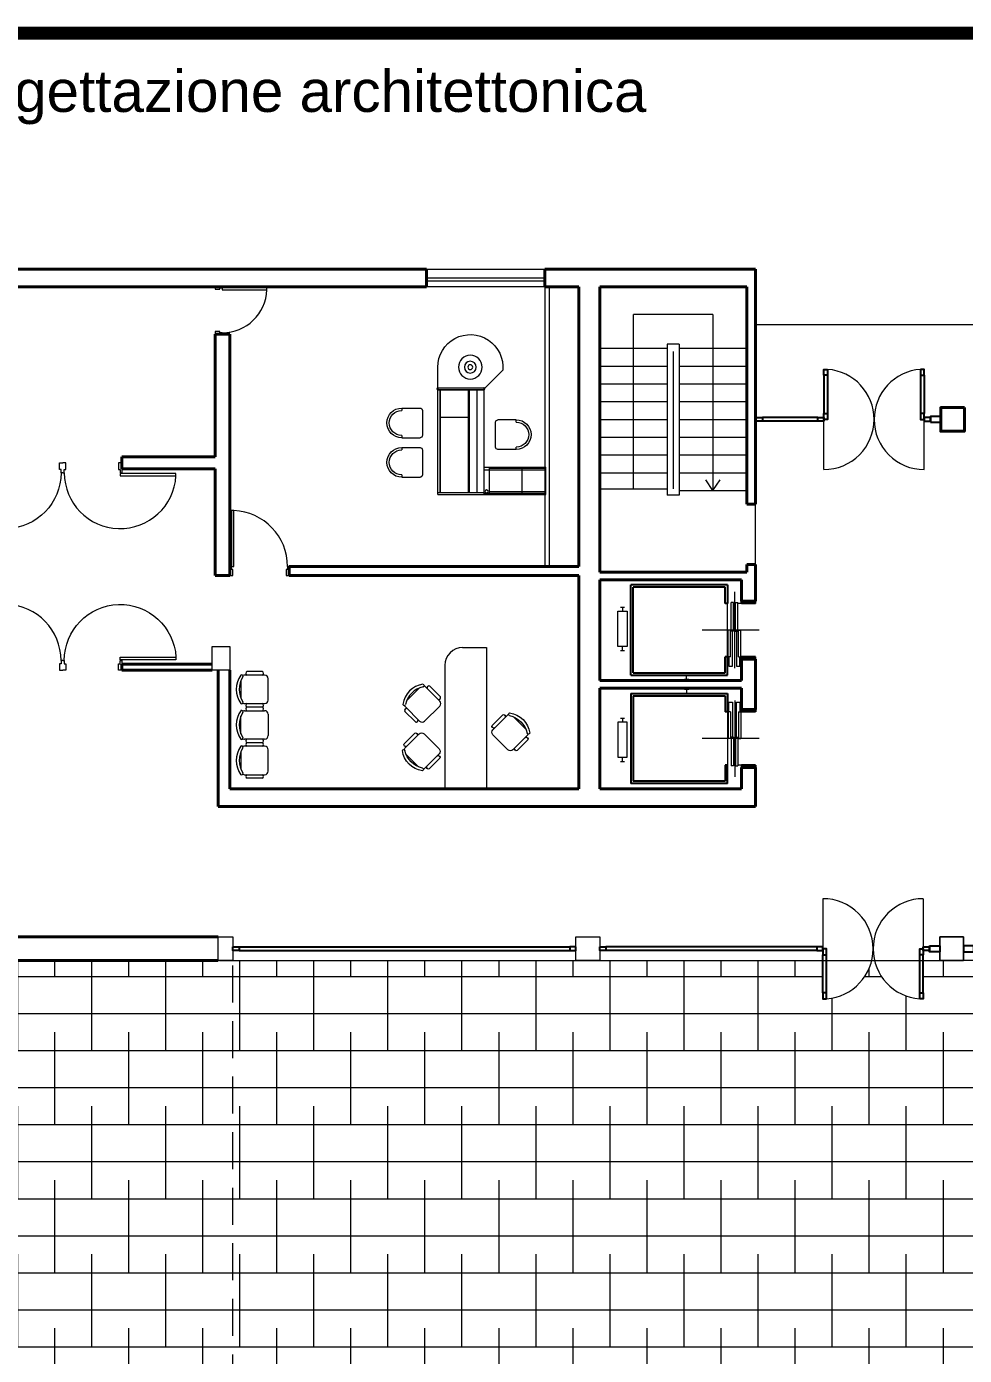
# Model space of a CAD drawing. Header units: millimetres. Extents: x 271.6 to 328, y 132.4 to 193.2.
# Drawn here: x 289.08 to 304.91, y 168.8 to 191.23 of the extents above; entities that cross this region are included whole.
import ezdxf

# ---------------------------------------------------------------- set-up
doc = ezdxf.new("R2010")
doc.units = ezdxf.units.MM
doc.linetypes.add('HIDDEN2', pattern=[0.1875, 0.125, -0.0625])
for name, color, linetype, lineweight in [('ARREDI attrezzature - furniture', 175, 'Continuous', 9), ('MURATURA sezioni - section wall', 7, 'Continuous', 40), ('PAVIMENTAZIONE - flooring', 250, 'Continuous', 5), ('PILASTRI struttura - structure', 7, 'Continuous', 13), ('PORTE finestre - doors windows', 252, 'Continuous', 5), ('PROIEZIONI - projections', 145, 'Continuous', 13), ('PROIEZIONI finissime - fine lines', 251, 'Continuous', 9), ('PROIEZIONI Tratteggiate - dashed', 1, 'Continuous', 9), ('SEZIONI medie - small section', 2, 'Continuous', 25), ('www.archweb.it - All rights reserved', 2, 'Continuous', 5)]:
    doc.layers.add(name, color=color, linetype=linetype, lineweight=lineweight)
doc.layers.add('VETRATE sezioni - windows sections', color=171, linetype='Continuous', true_color=0x4d79ff)
doc.styles.get("Standard").update_dxf_attribs({"font": 'arial.ttf'})
pattern_1 = [(0, (-1549.8178, -608.5541), (2e-16, 0.625), []), (90, (-1549.8178, -608.5541), (-0.625, 1.25), [1.5625, -0.9375])]

# ---------------------------------------------------------------- blocks, each defined once
blk = doc.blocks.new('ESC-GER')
for p, q in [((0, -1.825), (0, 0)), ((0, 0), (0.46, 0)), ((0.026, -1.045), (0.026, 0)), ((0.05, -0.95), (0.05, 0)), ((0.42, -1.045), (0.42, 0)), ((0.445, -0.95), (0.445, 0)), ((0.46, -1.045), (0.46, 0)), ((0, -0.4), (0.445, -0.4)), ((0.761, -0.498), (0.761, -0.808)), ((0.761, -0.498), (0.801, -0.498)), ((1.221, -0.498), (1.261, -0.498)), ((1.261, -0.498), (1.261, -0.808)), ((0.801, -0.848), (1.221, -0.848)), ((1.8, -1.025), (2.097, -0.728)), ((0, -0.95), (0.445, -0.95)), ((0.03, -1.045), (0, -1.045)), ((1.77, -1.045), (0.03, -1.045)), ((0.03, -1.045), (0.03, -1.825)), ((1.77, -1.045), (1.77, -1.04)), ((1.8, -1.045), (1.77, -1.045)), ((1.8, -1.045), (1.77, -1.045)), ((1.77, -1.825), (1.77, -1.045)), ((1.77, -1.045), (1.77, -1.825)), ((1.8, -1.825), (1.8, -1.025)), ((1.8, -1.04), (1.8, -1.045)), ((1.77, -1.165), (0.03, -1.165)), ((1.77, -1.165), (0.03, -1.165)), ((1.77, -1.295), (0.03, -1.295)), ((1.77, -1.31), (0.03, -1.31)), ((1.3, -1.31), (1.3, -1.785)), ((1.77, -1.785), (1.77, -1.165)), ((1.77, -1.785), (0.03, -1.785)), ((0.03, -1.785), (1.77, -1.785)), ((0, -1.825), (2.15, -1.825)), ((0, -1.825), (1.77, -1.825)), ((1.8, -1.825), (1.77, -1.825)), ((1.77, -1.825), (1.77, -1.83)), ((1.77, -1.825), (1.8, -1.825)), ((1.8, -1.83), (1.8, -1.825)), ((0.293, -2.433), (0.293, -2.123)), ((0.753, -2.083), (0.333, -2.083)), ((0.793, -2.433), (0.793, -2.123)), ((0.959, -2.433), (0.959, -2.123)), ((1.419, -2.083), (0.999, -2.083)), ((1.459, -2.433), (1.459, -2.123)), ((0.333, -2.433), (0.293, -2.433)), ((0.793, -2.433), (0.753, -2.433)), ((0.999, -2.433), (0.959, -2.433)), ((1.459, -2.433), (1.419, -2.433))]:
    blk.add_line(p, q)
for centre, radius in [((0.053, -0.999), 0.0254), ((2.15, -1.275), 0.2), ((2.15, -1.275), 0.1), ((2.15, -1.275), 0.04)]:
    blk.add_circle(centre, radius)
for centre, radius, start, end in [((1.011, -0.498), 0.25, 0, 180), ((1.011, -0.498), 0.21, 0, 180), ((0.801, -0.808), 0.04, 180, 270), ((1.221, -0.808), 0.04, 270, 0), ((2.15, -1.275), 0.55, 270, 95.4788), ((1.785, -1.06), 0.025, 53.0696, 126.9304), ((1.785, -1.81), 0.025, 233.0696, 306.9304), ((0.333, -2.123), 0.04, 90, 180), ((0.753, -2.123), 0.04, 0, 90), ((0.999, -2.123), 0.04, 90, 180), ((1.419, -2.123), 0.04, 0, 90), ((0.543, -2.433), 0.25, 180, 0), ((0.543, -2.433), 0.21, 180, 0), ((1.209, -2.433), 0.25, 180, 0), ((1.209, -2.433), 0.21, 180, 0)]:
    blk.add_arc(centre, radius, start, end)
blk = doc.blocks.new('CHAIREX')
for p, q in [((7.4, 23), (-7.4, 23)), ((-15, 5.1), (-15, 17.9)), ((-12, 20), (-12, 3)), ((12, 3), (12, 20)), ((15, 5.1), (15, 17.9)), ((-9, 0), (9, 0))]:
    blk.add_line(p, q)
for centre, radius, start, end in [((-11.1, 22.3), 1.1, 143.3099, 302.0274), ((0, 7), 20, 53.1301, 126.8699), ((0, 4.8), 19.6, 57.5758, 122.4242), ((11.1, 22.3), 1.1, 237.9726, 36.6901), ((-13.5, 17.4), 1.56, 16.2602, 163.7398), ((-9, 20), 3, 152.4156, 180), ((9, 20), 3, 0, 27.5844), ((13.5, 17.4), 1.56, 16.2602, 163.7398), ((-13.5, 5.6), 1.56, 196.2602, 343.7398), ((-9, 3), 3, 180, 270), ((9, 3), 3, 270, 360), ((13.5, 5.6), 1.56, 196.2602, 343.7398)]:
    blk.add_arc(centre, radius, start, end)
at = {"flags": 1}
for tag, p in [('TYPE', (-15, -12)), ('MANUF', (-15, -21.7)), ('MODEL', (-15, -31.4)), ('COST', (-15, -41.1)), ('PURCHDT', (-15, -50.9)), ('BARCODE', (-15, -60.6)), ('LOCATION', (-15, -70.3))]:
    blk.add_attdef(tag, p, '', height=6, dxfattribs=at)

msp = doc.modelspace()

# ---------------------------------------------------------------- hatches: boundary and pattern name
at = {"layer": 'PAVIMENTAZIONE - flooring'}
h = msp.add_hatch(dxfattribs=at)
h.set_pattern_fill('ANSI38', color=256, scale=5, angle=315, style=0)
h.set_pattern_definition(pattern_1)
h.paths.add_polyline_path([(292.566, 175.464), (292.316, 175.464), (287.516, 175.464), (287.116, 175.464), (281.513, 175.464), (281.513, 168.194), (281.813, 168.194), (281.813, 168.194), (287.066, 168.194), (287.566, 168.194), (289.613, 168.194), (289.613, 168.194), (292.266, 168.194), (292.266, 168.194), (292.566, 168.194)])
h = msp.add_hatch(dxfattribs=at)
h.set_pattern_fill('ANSI38', color=256, scale=5, angle=315, style=0)
h.set_pattern_definition(pattern_1)
h.paths.add_polyline_path([(316.829, 175.464), (308.771, 175.464), (308.771, 174.92), (308.771, 174.82), (308.711, 174.82, -0.326638), (307.949, 175.464), (307.901, 175.464, -0.326609), (307.139, 174.82), (307.079, 174.82), (307.079, 174.92), (307.079, 175.464), (306.869, 175.464), (306.869, 174.92), (306.869, 174.82), (306.809, 174.82, -0.326609), (306.046, 175.464), (305.999, 175.464, -0.326638), (305.236, 174.82), (305.176, 174.82), (305.176, 174.92), (305.176, 175.464), (304.697, 175.464), (304.497, 175.464), (304.219, 175.464), (304.219, 174.92), (304.219, 174.82), (304.159, 174.82, -0.326638), (303.396, 175.464), (303.349, 175.464, -0.326609), (302.586, 174.82), (302.526, 174.82), (302.526, 174.92), (302.526, 175.464), (292.566, 175.464), (292.566, 168.194), (292.566, 167.894), (292.566, 165.565), (304.697, 165.565), (316.829, 165.565), (316.829, 168.113), (316.829, 168.194)])

# ---------------------------------------------------------------- linework, layer by layer
at = {"layer": 'ARREDI attrezzature - furniture', "ltscale": 0.7}
for p, q in [((295.832, 187.135), (297.832, 187.135)), ((295.832, 186.985), (297.832, 186.985)), ((295.832, 186.935), (297.832, 186.935)), ((297.832, 186.835), (295.832, 186.835)), ((297.832, 186.835), (297.832, 182.114)), ((297.907, 186.835), (297.907, 182.114))]:
    msp.add_line(p, q, dxfattribs=at)
at = {"layer": 'ARREDI attrezzature - furniture'}
for p, q in [((296.444, 180.748), (296.844, 180.748)), ((296.844, 180.748), (296.844, 178.348)), ((293.059, 180.342), (292.804, 180.342)), ((296.144, 180.448), (296.144, 178.348)), ((292.702, 180.191), (292.702, 179.893)), ((293.102, 180.282), (292.762, 180.282)), ((293.162, 179.862), (293.162, 180.222)), ((292.762, 179.802), (293.102, 179.802)), ((292.762, 179.682), (293.102, 179.682)), ((293.059, 179.742), (292.804, 179.742)), ((293.059, 179.742), (292.804, 179.742)), ((293.162, 179.622), (293.162, 179.262)), ((292.702, 179.293), (292.702, 179.591)), ((293.102, 179.202), (292.762, 179.202)), ((292.702, 178.991), (292.702, 178.693)), ((293.102, 179.082), (292.762, 179.082)), ((293.059, 179.142), (292.804, 179.142)), ((293.059, 179.142), (292.804, 179.142)), ((293.162, 178.662), (293.162, 179.022)), ((292.762, 178.602), (293.102, 178.602)), ((293.059, 178.542), (292.804, 178.542))]:
    msp.add_line(p, q, dxfattribs=at)
for centre, radius, start, end in [((296.444, 180.448), 0.3, 90, 180), ((292.813, 180.312), 0.0313, 106.2602, 253.7398), ((293.051, 180.312), 0.0313, 286.2602, 73.7398), ((293.022, 180.042), 0.4, 143.1301, 216.8699), ((293.065, 180.042), 0.393, 147.5758, 212.4242), ((292.715, 180.265), 0.0219, 327.9726, 126.6901), ((292.762, 180.222), 0.06, 90, 117.5844), ((293.102, 180.222), 0.06, 0, 90), ((293.102, 179.862), 0.06, 270, 0), ((293.022, 179.442), 0.4, 143.1301, 216.8699), ((293.065, 179.442), 0.393, 147.5758, 212.4242), ((292.715, 179.82), 0.0219, 233.3099, 32.0274), ((292.715, 179.665), 0.0219, 327.9726, 126.6901), ((292.762, 179.862), 0.06, 242.4156, 270), ((292.762, 179.622), 0.06, 90, 117.5844), ((292.813, 179.772), 0.0313, 106.2602, 253.7398), ((292.813, 179.712), 0.0313, 106.2602, 253.7398), ((293.051, 179.772), 0.0313, 286.2602, 73.7398), ((293.051, 179.712), 0.0313, 286.2602, 73.7398), ((293.102, 179.622), 0.06, 360, 90), ((292.715, 179.22), 0.0219, 233.3099, 32.0274), ((292.762, 179.262), 0.06, 242.4156, 270), ((292.813, 179.172), 0.0313, 106.2602, 253.7398), ((293.051, 179.172), 0.0313, 286.2602, 73.7398), ((293.102, 179.262), 0.06, 270, 360), ((293.022, 178.842), 0.4, 143.1301, 216.8699), ((293.065, 178.842), 0.393, 147.5758, 212.4242), ((292.715, 179.065), 0.0219, 327.9726, 126.6901), ((292.762, 179.022), 0.06, 90, 117.5844), ((292.813, 179.112), 0.0313, 106.2602, 253.7398), ((293.051, 179.112), 0.0313, 286.2602, 73.7398), ((293.102, 179.022), 0.06, 0, 90), ((292.715, 178.62), 0.0219, 233.3099, 32.0274), ((292.762, 178.662), 0.06, 242.4156, 270), ((292.813, 178.572), 0.0313, 106.2602, 253.7398), ((293.051, 178.572), 0.0313, 286.2602, 73.7398), ((293.102, 178.662), 0.06, 270, 0)]:
    msp.add_arc(centre, radius, start, end, dxfattribs=at)
at = {"layer": 'MURATURA sezioni - section wall', "ltscale": 0.7}
for p, q in [((295.832, 187.135), (281.513, 187.135)), ((295.832, 186.835), (295.832, 187.135)), ((297.832, 186.835), (297.832, 187.135)), ((297.832, 187.135), (301.389, 187.135)), ((301.389, 187.135), (301.389, 183.166)), ((295.832, 186.835), (281.813, 186.835)), ((298.407, 186.835), (297.832, 186.835)), ((298.407, 186.835), (298.407, 182.114)), ((301.239, 186.835), (298.757, 186.835)), ((298.757, 186.835), (298.757, 182.019)), ((301.239, 186.835), (301.239, 183.166)), ((292.516, 186.035), (292.266, 186.035)), ((292.266, 186.035), (292.266, 183.964)), ((292.516, 181.964), (292.516, 186.035)), ((290.691, 183.764), (290.691, 183.964)), ((290.691, 183.964), (292.266, 183.964)), ((290.691, 183.764), (292.266, 183.764)), ((292.266, 183.764), (292.266, 181.964)), ((298.407, 182.114), (293.516, 182.114)), ((293.516, 181.964), (293.516, 182.114)), ((301.239, 182.149), (301.239, 182.019)), ((301.389, 182.149), (301.389, 181.531)), ((292.516, 181.964), (292.266, 181.964)), ((298.407, 181.964), (293.516, 181.964)), ((298.407, 181.964), (298.407, 178.364)), ((301.149, 181.891), (298.757, 181.891)), ((301.389, 180.551), (301.389, 180.364)), ((292.216, 180.464), (290.691, 180.464)), ((290.691, 180.464), (290.691, 180.364)), ((292.216, 180.364), (290.691, 180.364)), ((292.316, 180.364), (292.316, 178.064)), ((292.516, 180.364), (292.516, 178.364)), ((298.757, 180.064), (298.757, 178.364)), ((298.407, 178.364), (292.516, 178.364)), ((301.149, 178.364), (298.757, 178.364)), ((301.389, 178.064), (292.316, 178.064)), ((292.316, 175.864), (287.516, 175.864)), ((292.316, 175.464), (287.516, 175.464))]:
    msp.add_line(p, q, dxfattribs=at)
at = {"layer": 'MURATURA sezioni - section wall'}
for p, q in [((301.239, 183.166), (301.389, 183.166)), ((301.239, 182.149), (301.389, 182.149)), ((298.757, 181.891), (298.757, 180.191))]:
    msp.add_line(p, q, dxfattribs=at)
at = {"layer": 'MURATURA sezioni - section wall', "extrusion": (6.91235e-15, -2.71702e-15, -1)}
for p, q in [((298.757, 182.019), (301.239, 182.019)), ((298.757, 181.891), (301.149, 181.891)), ((301.149, 181.531), (301.149, 181.891)), ((301.149, 181.531), (301.389, 181.531)), ((301.149, 180.191), (301.149, 180.551)), ((301.149, 180.551), (301.389, 180.551)), ((301.389, 179.891), (301.389, 180.551)), ((298.757, 180.191), (301.149, 180.191))]:
    msp.add_line(p, q, dxfattribs=at)
at = {"layer": 'MURATURA sezioni - section wall', "extrusion": (6.91235e-15, 2.71702e-15, -1)}
for p, q in [((301.389, 180.364), (301.389, 179.704)), ((298.757, 180.064), (301.149, 180.064)), ((301.149, 180.064), (301.149, 179.704)), ((301.149, 179.704), (301.389, 179.704)), ((301.149, 178.724), (301.149, 178.364)), ((301.149, 178.724), (301.389, 178.724)), ((301.389, 178.724), (301.389, 178.064)), ((298.757, 178.364), (301.149, 178.364))]:
    msp.add_line(p, q, dxfattribs=at)
at = {"layer": 'MURATURA sezioni - section wall'}
msp.add_lwpolyline([(304.914, 184.798), (304.514, 184.798), (304.514, 184.398), (304.914, 184.398)], close=True, dxfattribs=at)
at = {"layer": 'PILASTRI struttura - structure', "ltscale": 15}
for points in [[(292.216, 180.764), (292.516, 180.764), (292.516, 180.364), (292.216, 180.364)], [(292.316, 175.864), (292.566, 175.864), (292.566, 175.464), (292.316, 175.464)], [(298.357, 175.864), (298.757, 175.864), (298.757, 175.464), (298.357, 175.464)], [(304.897, 175.864), (304.497, 175.864), (304.497, 175.464), (304.897, 175.464)], [(304.497, 175.864), (304.897, 175.864), (304.897, 175.464), (304.497, 175.464)], [(304.497, 175.864), (304.897, 175.864), (304.897, 175.464), (304.497, 175.464)], [(304.897, 175.864), (304.497, 175.864), (304.497, 175.464), (304.897, 175.464)]]:
    msp.add_lwpolyline(points, close=True, dxfattribs=at)
at = {"layer": 'PORTE finestre - doors windows', "color": 2}
for p, q in [((289.637, 183.753), (289.637, 183.864)), ((289.637, 183.864), (289.693, 183.864)), ((289.665, 183.753), (289.637, 183.753)), ((289.665, 183.697), (289.665, 183.753)), ((289.693, 183.697), (289.665, 183.697)), ((290.691, 183.764), (290.691, 183.697)), ((290.691, 180.53), (290.691, 180.464))]:
    msp.add_line(p, q, dxfattribs=at)
for points in [[(292.266, 186.835), (292.266, 186.795), (292.346, 186.795), (292.346, 186.815), (292.386, 186.815), (292.386, 186.835)], [(292.386, 186.039), (292.386, 186.059), (292.346, 186.059), (292.346, 186.079), (292.266, 186.079), (292.266, 186.039)], [(289.693, 183.697), (289.72, 183.697), (289.72, 183.753), (289.748, 183.753), (289.748, 183.864), (289.693, 183.864)], [(290.691, 183.864), (290.636, 183.864), (290.636, 183.753), (290.663, 183.753), (290.663, 183.697), (290.691, 183.697)], [(292.516, 181.964), (292.566, 181.964), (292.566, 182.064), (292.541, 182.064), (292.541, 182.113), (292.516, 182.113)], [(293.514, 182.113), (293.489, 182.113), (293.489, 182.064), (293.464, 182.064), (293.464, 181.964), (293.514, 181.964)], [(289.693, 180.53), (289.665, 180.53), (289.665, 180.475), (289.637, 180.475), (289.637, 180.364), (289.693, 180.364)], [(289.693, 180.53), (289.72, 180.53), (289.72, 180.475), (289.748, 180.475), (289.748, 180.364), (289.693, 180.364)], [(290.691, 180.364), (290.636, 180.364), (290.636, 180.475), (290.663, 180.475), (290.663, 180.53), (290.691, 180.53)]]:
    msp.add_lwpolyline(points, dxfattribs=at)
for points in [[(292.386, 186.815), (292.386, 186.783), (293.141, 186.783), (293.141, 186.815)], [(290.663, 183.687), (290.663, 183.643), (291.605, 183.643), (291.605, 183.687)], [(292.541, 182.113), (292.581, 182.113), (292.581, 183.06), (292.541, 183.06)], [(290.663, 180.54), (290.663, 180.585), (291.605, 180.585), (291.605, 180.54)]]:
    msp.add_lwpolyline(points, close=True, dxfattribs=at)
at = {"layer": 'PROIEZIONI - projections'}
for p, q in [((301.389, 186.2), (308.065, 186.2)), ((298.757, 185.797), (299.898, 185.797)), ((300.098, 185.797), (301.239, 185.797)), ((298.757, 185.497), (299.898, 185.497)), ((300.098, 185.497), (301.239, 185.497)), ((298.757, 185.197), (299.898, 185.197)), ((300.098, 185.197), (301.24, 185.197)), ((298.757, 184.897), (299.898, 184.897)), ((300.098, 184.897), (301.24, 184.897)), ((298.757, 184.597), (299.898, 184.597)), ((300.098, 184.597), (301.24, 184.597)), ((298.757, 184.297), (299.898, 184.297)), ((300.098, 184.297), (301.24, 184.297)), ((298.757, 183.997), (299.898, 183.997)), ((300.098, 183.997), (301.24, 183.997)), ((298.757, 183.697), (299.898, 183.697)), ((300.098, 183.697), (301.24, 183.697)), ((300.098, 183.397), (301.24, 183.397))]:
    msp.add_line(p, q, dxfattribs=at)
at = {"layer": 'PROIEZIONI - projections', "ltscale": 0.8}
for p, q in [((300.098, 185.865), (299.898, 185.865)), ((299.898, 185.865), (299.898, 183.319)), ((299.998, 185.744), (299.998, 183.426)), ((300.098, 185.865), (300.098, 183.319)), ((299.898, 183.419), (298.757, 183.419)), ((300.098, 183.319), (299.898, 183.319))]:
    msp.add_line(p, q, dxfattribs=at)
at = {"layer": 'PROIEZIONI - projections', "ltscale": 0.7}
msp.add_line((292.341, 175.464), (304.697, 175.464), dxfattribs=at)
at = {"layer": 'PROIEZIONI finissime - fine lines'}
for p, q in [((300.669, 186.368), (299.327, 186.368)), ((299.327, 183.419), (299.327, 186.368)), ((300.669, 186.368), (300.669, 183.397)), ((302.542, 183.752), (302.542, 184.568)), ((304.235, 183.752), (304.235, 184.568)), ((300.669, 183.397), (300.547, 183.575)), ((300.669, 183.397), (300.79, 183.575)), ((301.389, 182.149), (301.389, 183.166)), ((302.526, 176.509), (302.526, 175.694)), ((304.219, 176.509), (304.219, 175.694))]:
    msp.add_line(p, q, dxfattribs=at)
at = {"layer": 'PROIEZIONI finissime - fine lines', "extrusion": (6.91235e-15, -2.71702e-15, -1)}
for p, q in [((301.039, 180.401), (301.039, 181.69)), ((299.106, 181.43), (299.176, 181.43)), ((299.141, 181.43), (299.141, 181.36)), ((300.914, 180.591), (300.914, 181.492)), ((301.014, 181.506), (300.974, 181.506)), ((300.974, 181.021), (300.974, 181.506)), ((301.014, 181.021), (301.014, 181.506)), ((301.039, 181.511), (301.039, 181.551)), ((301.049, 181.506), (301.089, 181.506)), ((301.049, 181.021), (301.049, 181.506)), ((301.089, 181.021), (301.089, 181.506)), ((301.144, 181.491), (301.094, 181.491)), ((301.45, 181.041), (300.486, 181.041)), ((300.964, 181.041), (300.924, 181.041)), ((300.924, 180.591), (300.924, 181.041)), ((300.964, 180.591), (300.964, 181.041)), ((301.014, 181.021), (300.974, 181.021)), ((300.999, 180.431), (300.999, 181.021)), ((301.049, 181.021), (301.089, 181.021)), ((301.064, 181.021), (301.064, 180.431)), ((301.099, 181.041), (301.139, 181.041)), ((301.099, 180.591), (301.099, 181.041)), ((301.139, 180.591), (301.139, 181.041)), ((299.141, 180.697), (299.141, 180.767)), ((299.106, 180.697), (299.176, 180.697)), ((300.964, 180.591), (300.924, 180.591)), ((300.939, 180.591), (300.939, 180.431)), ((301.099, 180.591), (301.139, 180.591)), ((301.124, 180.431), (301.124, 180.591)), ((300.939, 180.431), (300.999, 180.431)), ((301.064, 180.431), (301.124, 180.431)), ((300.189, 180.212), (300.259, 180.212)), ((300.224, 180.212), (300.224, 180.282))]:
    msp.add_line(p, q, dxfattribs=at)
at = {"layer": 'PROIEZIONI finissime - fine lines', "extrusion": (6.91235e-15, 2.71702e-15, -1)}
for p, q in [((300.189, 180.043), (300.259, 180.043)), ((300.224, 180.043), (300.224, 179.973)), ((301.039, 179.854), (301.039, 178.565)), ((300.914, 179.664), (300.914, 178.763)), ((300.964, 179.664), (300.924, 179.664)), ((300.924, 179.664), (300.924, 179.214)), ((300.939, 179.824), (300.999, 179.824)), ((300.939, 179.664), (300.939, 179.824)), ((300.964, 179.664), (300.964, 179.214)), ((300.999, 179.824), (300.999, 179.234)), ((301.064, 179.824), (301.124, 179.824)), ((301.064, 179.234), (301.064, 179.824)), ((301.099, 179.664), (301.139, 179.664)), ((301.099, 179.664), (301.099, 179.214)), ((301.124, 179.824), (301.124, 179.664)), ((301.139, 179.664), (301.139, 179.214)), ((299.106, 179.558), (299.176, 179.558)), ((299.141, 179.558), (299.141, 179.488)), ((301.45, 179.214), (300.486, 179.214)), ((300.964, 179.214), (300.924, 179.214)), ((301.014, 179.234), (300.974, 179.234)), ((300.974, 179.234), (300.974, 178.749)), ((301.014, 179.234), (301.014, 178.749)), ((301.049, 179.234), (301.089, 179.234)), ((301.049, 179.234), (301.049, 178.749)), ((301.089, 179.234), (301.089, 178.749)), ((301.099, 179.214), (301.139, 179.214)), ((299.106, 178.825), (299.176, 178.825)), ((299.141, 178.825), (299.141, 178.895)), ((301.014, 178.749), (300.974, 178.749)), ((301.039, 178.744), (301.039, 178.704)), ((301.049, 178.749), (301.089, 178.749)), ((301.144, 178.764), (301.094, 178.764))]:
    msp.add_line(p, q, dxfattribs=at)
at = {"layer": 'PROIEZIONI finissime - fine lines', "ltscale": 0.7}
for p in [(292.341, 175.464), (317.054, 175.464)]:
    msp.add_line(p, (304.697, 175.464), dxfattribs=at)
at = {"layer": 'PROIEZIONI finissime - fine lines'}
for points in [[(292.386, 186.059, 0.401931), (293.141, 186.783, 0.400492)], [(289.665, 183.697, -0.971453), (287.78, 183.643, -1)], [(289.72, 183.697, 0.971453), (291.605, 183.643, 1)], [(293.489, 182.113, 0.401931), (292.581, 183.06, 0.400492)], [(289.665, 180.53, 0.971453), (287.78, 180.585, 1)], [(289.72, 180.53, -0.971453), (291.605, 180.585, -1)]]:
    msp.add_lwpolyline(points, format="xyb", dxfattribs=at)
at = {"layer": 'PROIEZIONI finissime - fine lines', "extrusion": (6.91235e-15, -2.71702e-15, -1)}
msp.add_lwpolyline([(-299.22, 180.767), (-299.061, 180.767), (-299.061, 181.36), (-299.22, 181.36)], close=True, dxfattribs=at)
at = {"layer": 'PROIEZIONI finissime - fine lines', "extrusion": (6.91235e-15, 2.71702e-15, -1)}
msp.add_lwpolyline([(-299.22, 179.488), (-299.061, 179.488), (-299.061, 178.895), (-299.22, 178.895)], close=True, dxfattribs=at)
at = {"layer": 'PROIEZIONI finissime - fine lines'}
for centre, start, end in [((302.544, 184.598), 359.9697, 86.0078), ((304.234, 184.598), 93.9888, 179.973), ((302.544, 184.597), 269.9212, 0.0303), ((304.234, 184.597), 180.027, 270.0824), ((302.527, 175.664), 359.9697, 90.0788), ((304.218, 175.664), 89.9176, 179.973), ((302.527, 175.663), 273.9922, 0.0303), ((304.218, 175.663), 180.027, 266.0112)]:
    msp.add_arc(centre, 0.845, start, end, dxfattribs=at)
at = {"layer": 'PROIEZIONI Tratteggiate - dashed', "linetype": 'HIDDEN2', "ltscale": 5}
msp.add_line((292.566, 168.194), (292.566, 175.464), dxfattribs=at)
at = {"layer": 'SEZIONI medie - small section', "extrusion": (6.91235e-15, -2.71702e-15, -1)}
for p, q in [((300.914, 181.804), (299.281, 181.804)), ((299.281, 180.282), (299.281, 181.804)), ((300.874, 181.764), (299.321, 181.764)), ((299.321, 180.322), (299.321, 181.764)), ((300.874, 181.492), (300.874, 181.764)), ((300.914, 181.804), (300.914, 181.492)), ((300.914, 181.492), (300.874, 181.492)), ((301.149, 181.491), (301.149, 181.531)), ((301.389, 181.491), (301.149, 181.491)), ((301.389, 181.491), (301.389, 181.531)), ((300.914, 180.591), (300.874, 180.591)), ((301.149, 180.551), (301.149, 180.591)), ((301.389, 180.591), (301.149, 180.591)), ((301.149, 180.551), (301.389, 180.551)), ((301.389, 180.551), (301.389, 180.591)), ((299.321, 180.322), (300.874, 180.322)), ((299.281, 180.282), (300.914, 180.282))]:
    msp.add_line(p, q, dxfattribs=at)
at = {"layer": 'SEZIONI medie - small section', "extrusion": (6.91235e-15, 2.71702e-15, -1)}
for p, q in [((299.281, 179.973), (299.281, 178.451)), ((299.281, 179.973), (300.914, 179.973)), ((299.321, 179.933), (299.321, 178.491)), ((299.321, 179.933), (300.874, 179.933)), ((300.914, 179.664), (300.874, 179.664)), ((301.149, 179.704), (301.149, 179.664)), ((301.149, 179.704), (301.389, 179.704)), ((301.389, 179.664), (301.149, 179.664)), ((301.389, 179.704), (301.389, 179.664)), ((300.914, 178.763), (300.874, 178.763)), ((300.874, 178.763), (300.874, 178.491)), ((300.914, 178.451), (300.914, 178.763)), ((301.149, 178.764), (301.149, 178.724)), ((301.389, 178.764), (301.149, 178.764)), ((301.389, 178.764), (301.389, 178.724)), ((300.914, 178.451), (299.281, 178.451)), ((300.874, 178.491), (299.321, 178.491))]:
    msp.add_line(p, q, dxfattribs=at)
at = {"layer": 'SEZIONI medie - small section'}
for points in [[(302.602, 185.441), (302.602, 185.341), (302.542, 185.341), (302.542, 185.441), (302.602, 185.441)], [(304.175, 185.441), (304.175, 185.341), (304.235, 185.341), (304.235, 185.441), (304.175, 185.441)], [(302.602, 184.698), (302.602, 184.598), (302.542, 184.598), (302.542, 184.698), (302.602, 184.698)], [(304.175, 184.698), (304.175, 184.598), (304.235, 184.598), (304.235, 184.698), (304.175, 184.698)], [(302.586, 175.564), (302.586, 175.664), (302.526, 175.664), (302.526, 175.564), (302.586, 175.564)], [(304.159, 175.564), (304.159, 175.664), (304.219, 175.664), (304.219, 175.564), (304.159, 175.564)], [(302.586, 174.82), (302.586, 174.92), (302.526, 174.92), (302.526, 174.82), (302.586, 174.82)], [(304.159, 174.82), (304.159, 174.92), (304.219, 174.92), (304.219, 174.82), (304.159, 174.82)]]:
    msp.add_lwpolyline(points, dxfattribs=at)
for points in [[(301.389, 184.628), (301.505, 184.628), (301.505, 184.568), (301.389, 184.568)], [(302.542, 184.568), (302.438, 184.568), (302.438, 184.628), (302.542, 184.628)], [(304.235, 184.568), (304.34, 184.568), (304.34, 184.628), (304.235, 184.628)], [(304.34, 184.548), (304.514, 184.548), (304.514, 184.648), (304.34, 184.648)], [(292.566, 175.694), (292.671, 175.694), (292.671, 175.634), (292.566, 175.634)], [(298.357, 175.694), (298.252, 175.694), (298.252, 175.634), (298.357, 175.634)], [(298.757, 175.694), (298.862, 175.694), (298.862, 175.634), (298.757, 175.634)], [(302.526, 175.694), (302.421, 175.694), (302.421, 175.634), (302.526, 175.634)], [(304.219, 175.694), (304.324, 175.694), (304.324, 175.634), (304.219, 175.634)], [(304.324, 175.714), (304.497, 175.714), (304.497, 175.614), (304.324, 175.614)], [(305.071, 175.714), (304.897, 175.714), (304.897, 175.614), (305.071, 175.614)]]:
    msp.add_lwpolyline(points, close=True, dxfattribs=at)
at = {"layer": 'SEZIONI medie - small section', "extrusion": (6.91235e-15, -2.71702e-15, -1)}
for points in [[(-300.874, 180.322), (-300.874, 180.591)], [(-300.914, 180.282), (-300.914, 180.591)]]:
    msp.add_lwpolyline(points, dxfattribs=at)
at = {"layer": 'SEZIONI medie - small section', "extrusion": (6.91235e-15, 2.71702e-15, -1)}
for points in [[(-300.874, 179.933), (-300.874, 179.664)], [(-300.914, 179.973), (-300.914, 179.664)]]:
    msp.add_lwpolyline(points, dxfattribs=at)
at = {"layer": 'VETRATE sezioni - windows sections'}
for p, q in [((302.542, 185.341), (302.542, 184.698)), ((302.602, 185.341), (302.602, 184.698)), ((304.175, 185.341), (304.175, 184.698)), ((304.235, 185.341), (304.235, 184.698)), ((302.438, 184.628), (301.505, 184.628)), ((302.438, 184.568), (301.505, 184.568)), ((292.671, 175.694), (298.252, 175.694)), ((292.671, 175.634), (298.252, 175.634)), ((302.421, 175.694), (298.862, 175.694)), ((302.421, 175.634), (298.862, 175.634)), ((302.526, 174.92), (302.526, 175.564)), ((302.586, 174.92), (302.586, 175.564)), ((304.159, 174.92), (304.159, 175.564)), ((304.219, 174.92), (304.219, 175.564))]:
    msp.add_line(p, q, dxfattribs=at)
at = {"layer": 'www.archweb.it - All rights reserved', "color": 7, "ltscale": 0.02, "true_color": 0xffffff, "const_width": 0.219}
msp.add_lwpolyline([(271.671, 191.117), (327.882, 191.117)], dxfattribs=at)

# ---------------------------------------------------------------- block references
at = {"layer": 'ARREDI attrezzature - furniture', "ltscale": 0.7, "xscale": -1, "rotation": 270}
msp.add_blockref('ESC-GER', (297.848, 183.329), dxfattribs=at)
at = {"layer": 'ARREDI attrezzature - furniture'}
for p, xscale, yscale, zscale, rotation in [((295.93, 179.633), 0.0199999999999969, 0.0199999999999969, 0.0199999999999969, 45.00000000046059), ((297.081, 179.149), -0.0199999999998362, 0.0199999999999818, 0.02, 315), ((295.921, 179.163), -0.0199999999998362, 0.0199999999999818, 0.02, 134.9999999999999)]:
    msp.add_blockref('CHAIREX', p, dxfattribs=dict(at, xscale=xscale, yscale=yscale, zscale=zscale, rotation=rotation))

# ---------------------------------------------------------------- texts
at = {"layer": 'www.archweb.it - All rights reserved', "color": 253}
msp.add_text('Contenitore di strumenti CAD per la progettazione architettonica', height=0.70483, dxfattribs=at).set_placement((271.637, 189.786))

doc.saveas('drawing.dxf')
